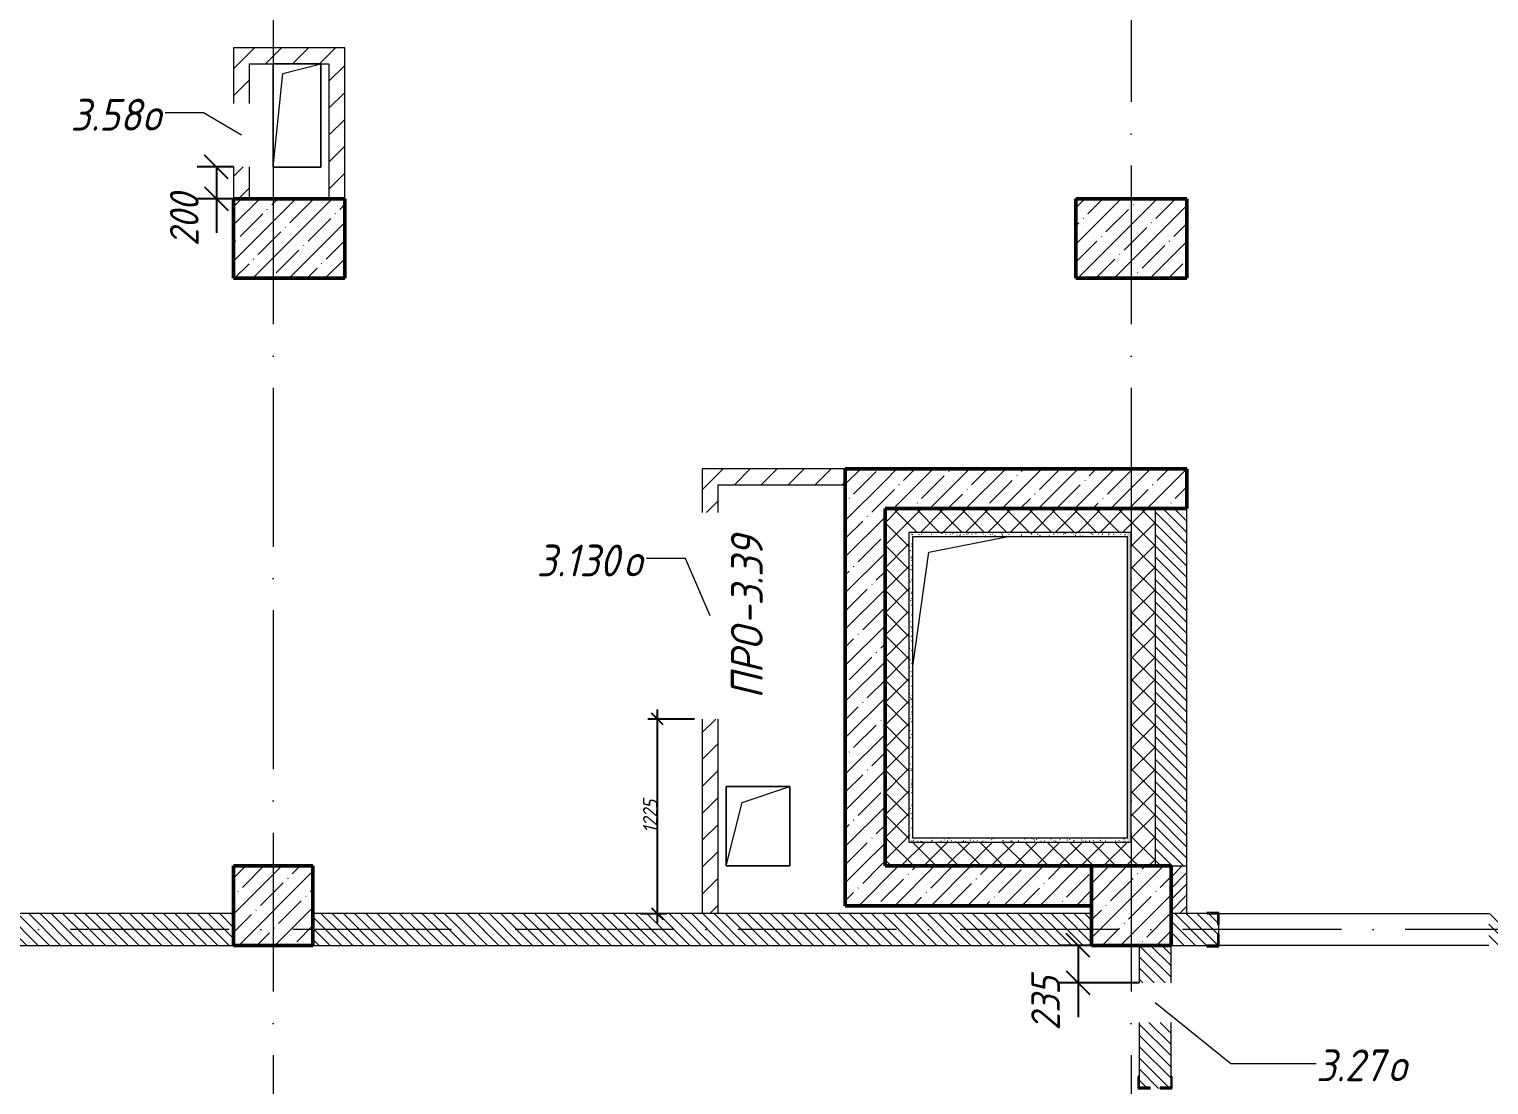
# Model space of a CAD drawing. Header units: millimetres. Extents: x -537608 to 253996, y -217170 to 186033.
# Drawn here: x -102471 to -93285, y 148844 to 155489 of the extents above; entities that cross this region are included whole.
import ezdxf

# ---------------------------------------------------------------- set-up
doc = ezdxf.new("R2010")
doc.units = ezdxf.units.MM
doc.linetypes.add('50_200_ШТРИХ_1Т_ш5_п1_п1_', pattern=[1400, 1000, -200, 0, -200])
for name, color, linetype, lineweight in [('A-____-____-DIMS', 7, 'Continuous', 9), ('A-FLOR-____-OTLN', 7, 'Continuous', 9), ('A-GENM-____-IDEN', 7, 'Continuous', 9), ('A-GENM-____-MCUT', 7, 'Continuous', 25), ('A-GENM-____-OTLN', 7, 'Continuous', 9), ('A-GENM-____-OTLN-1', 7, 'Continuous', 25), ('A-GLAZ-____-IDEN', 7, 'Continuous', 9), ('A-WALL-____-MCUT', 7, 'Continuous', 13), ('A-WALL-____-MCUT-1', 7, 'Continuous', 9), ('A-WALL-____-MCUT-2', 7, 'Continuous', 50), ('A-WALL-____-PATT-1', 7, 'Continuous', 9), ('A-WALL-FNSH-MCUT-1', 7, 'Continuous', 9), ('I-WALL-____-OTLN', 7, 'Continuous', 9), ('S-COLS-____-MCUT', 7, 'Continuous', 50), ('S-COLS-____-OTLN', 7, 'Continuous', 9), ('S-GRID-____-OTLN-1', 7, '50_200_ШТРИХ_1Т_ш5_п1_п1_', 9)]:
    doc.layers.add(name, color=color, linetype=linetype, lineweight=lineweight)
doc.layers.add('A-WALL-____-PATT-2', color=7, linetype='Continuous', lineweight=9, true_color=0x787878)
doc.styles.add('ISOCPEUR_I_10', font='isocpeui.ttf', dxfattribs={"width": 0.9, "height": 180})
doc.styles.add('ISOCPEUR_I_11', font='isocpeui.ttf', dxfattribs={"width": 0.9, "height": 200})
doc.styles.add('ISOCPEUR_I_7', font='isocpeui.ttf', dxfattribs={"width": 0.9, "height": 90})
doc.dimstyles.new('ISO-1_8_0_9К_СРЕДНИЙ_Кладочные_1', dxfattribs={"dimscale": 304.8, "dimtxt": 89.638306, "dimasz": 0.246063, "dimexe": 0.19685, "dimexo": 0, "dimgap": 0, "dimtad": 1, "dimdec": 3, "dimrnd": 0.001, "dimdsep": 46, "dimtxsty": 'ISOCPEUR_I_7', "dimblk1": 'OBLIQUE', "dimblk2": 'OBLIQUE', "dimsah": 1, "dimcen": 0.09, "dimdle": 0.19685, "dimazin": 0, "dimtfac": 1, "dimtdec": 4, "dimtix": 1, "dimtmove": 0, "dimatfit": 3, "dimfxl": 1, "dimtvp": 1, "dimtolj": 1, "dimtzin": 0, "dimarcsym": 2})
doc.dimstyles.new('ISO-1_8_0_9К_СРЕДНИЙ_Кладочные_3', dxfattribs={"dimscale": 304.8, "dimtxt": 179.276612, "dimasz": 0.492126, "dimexe": 0.393701, "dimexo": 0, "dimgap": 0, "dimtad": 1, "dimdec": 3, "dimrnd": 0.001, "dimdsep": 46, "dimtxsty": 'ISOCPEUR_I_10', "dimblk1": 'OBLIQUE', "dimblk2": 'OBLIQUE', "dimsah": 1, "dimcen": 0.09, "dimdle": 0.393701, "dimazin": 0, "dimtfac": 1, "dimtdec": 4, "dimtix": 1, "dimtmove": 0, "dimatfit": 3, "dimfxl": 1, "dimtvp": 1, "dimtolj": 1, "dimtzin": 0, "dimarcsym": 2})
pattern_1 = [(135, (-178684.97, 94540.114), (-35.35534, -35.35534), [])]
pattern_2 = [(45, (-178684.97, 94540.11), (-84.85281, 84.85281), [])]
pattern_3 = [(45, (-178684.97, 94540.11), (-114.04925, 114.04925), []), (45, (-178570.92, 94540.11), (-114.04925, 114.04925), [201.612, -40.322, 3.353, -36.97])]
pattern_4 = [(45, (-178684.97, 94540.11), (-70.71068, 70.71068), []), (135, (-178684.97, 94540.11), (-70.71068, -70.71068), [])]
pattern_5 = [(0, (-178684.97, 94540.114), (81.28, 20.32), [3.353, -57.607, 3.353, -57.607, -325.12]), (0, (-178684.97, 94540.114), (81.28, 20.32), [-121.92, 3.353, -118.567, 3.353, -57.607, -142.24]), (0, (-178684.97, 94540.114), (81.28, 20.32), [-304.8, 3.353, -37.287, 3.353, -98.247]), (120, (-178654.49, 94550.274), (-58.2376362, 60.230545), [3.353, -57.607, 3.353, -57.607, -325.12]), (120, (-178654.49, 94550.274), (-58.2376362, 60.230545), [-121.92, 3.353, -118.567, 3.353, -57.607, -142.24]), (120, (-178654.49, 94550.274), (-58.2376362, 60.230545), [-304.8, 3.353, -37.287, 3.353, -98.247]), (240, (-178644.33, 94590.914), (-23.0423638, -80.550545), [3.353, -57.607, 3.353, -57.607, -325.12]), (240, (-178644.33, 94590.914), (-23.0423638, -80.550545), [-121.92, 3.353, -118.567, 3.353, -57.607, -142.24]), (240, (-178644.33, 94590.914), (-23.0423638, -80.550545), [-304.8, 3.353, -37.287, 3.353, -98.247])]

# ---------------------------------------------------------------- blocks, each defined once
blk = doc.blocks.new('BSC_Колонна _Прямоугольная - 500х500-V38-АР1_План отверстий 3 этажа в осях 1-64_Ю-ЯЯ')
at = {"layer": 'S-COLS-____-OTLN'}
h = blk.add_hatch(dxfattribs=at)
h.set_pattern_fill('FP_46', color=256, style=0, pattern_type=2)
h.set_pattern_definition([(45, (-83150, -55431.04), (-114.04925, 114.04925), []), (45, (-83035.95, -55431.04), (-114.04925, 114.04925), [201.613, -40.323, 3.353, -36.97])])
h.paths.add_polyline_path([(-250, -250), (250, -250), (250, 250), (-250, 250)], flags=0)
at = {"layer": 'S-COLS-____-MCUT'}
for p, q in [((250, 250), (-250, 250)), ((-250, 250), (-250, -250)), ((250, -250), (250, 250)), ((-250, -250), (250, -250))]:
    blk.add_line(p, q, dxfattribs=at)
blk = doc.blocks.new('BSC_Колонна _Прямоугольная - 500х500-V42-АР1_План отверстий 3 этажа в осях 1-64_Ю-ЯЯ')
at = {"layer": 'S-COLS-____-OTLN'}
h = blk.add_hatch(dxfattribs=at)
h.set_pattern_fill('FP_50', color=256, style=0, pattern_type=2)
h.set_pattern_definition([(45, (-77750, -55431.04), (-114.04925, 114.04925), []), (45, (-77635.95, -55431.04), (-114.04925, 114.04925), [201.613, -40.323, 3.353, -36.97])])
h.paths.add_polyline_path([(-250, -250), (250, -250), (250, 250), (-250, 250)], flags=0)
at = {"layer": 'S-COLS-____-MCUT'}
for p, q in [((250, 250), (-250, 250)), ((-250, 250), (-250, -250)), ((250, -250), (250, 250)), ((-250, -250), (250, -250))]:
    blk.add_line(p, q, dxfattribs=at)
blk = doc.blocks.new('BSC_Колонна _Прямоугольная - 500х700-V125-АР1_План отверстий 3 этажа в осях 1-64_Ю-ЯЯ')
at = {"layer": 'S-COLS-____-OTLN'}
h = blk.add_hatch(dxfattribs=at)
h.set_pattern_fill('FP_130', color=256, style=0, pattern_type=2)
h.set_pattern_definition([(315, (-59631.04, 77850), (114.04925, 114.04925), []), (315, (-59631.04, 77735.95), (114.04925, 114.04925), [201.613, -40.323, 3.353, -36.97])])
h.paths.add_polyline_path([(-250, 350), (-250, -350), (250, -350), (250, 350)], flags=0)
at = {"layer": 'S-COLS-____-MCUT'}
for p, q in [((250, 350), (-250, 350)), ((-250, 350), (-250, -350)), ((250, -350), (250, 350)), ((-250, -350), (250, -350))]:
    blk.add_line(p, q, dxfattribs=at)
blk = doc.blocks.new('BSC_Колонна _Прямоугольная - 500х700-V126-АР1_План отверстий 3 этажа в осях 1-64_Ю-ЯЯ')
at = {"layer": 'S-COLS-____-OTLN'}
h = blk.add_hatch(dxfattribs=at)
h.set_pattern_fill('FP_131', color=256, style=0, pattern_type=2)
h.set_pattern_definition([(315, (-59631.04, 83150), (114.04925, 114.04925), []), (315, (-59631.04, 83035.95), (114.04925, 114.04925), [201.613, -40.323, 3.353, -36.97])])
h.paths.add_polyline_path([(-250, 350), (-250, -350), (250, -350), (250, 350)], flags=0)
at = {"layer": 'S-COLS-____-MCUT'}
for p, q in [((250, 350), (-250, 350)), ((-250, 350), (-250, -350)), ((250, -350), (250, 350)), ((-250, -350), (250, -350))]:
    blk.add_line(p, q, dxfattribs=at)
blk = doc.blocks.new('154_Стойка_СКБ_Уголок - СМ-2180_200-28268025-АР1_План отверстий 3 этажа в осях 1-64_Ю-ЯЯ')
at = {"layer": 'A-GENM-____-MCUT'}
for p, q in [((125, 156), (125, 81)), ((200, 156), (125, 156)), ((131, 81), (131, 150)), ((131, 150), (200, 150)), ((200, 150), (200, 156)), ((125, 81), (131, 81)), ((131, 19), (125, 19)), ((125, 19), (125, -56)), ((131, -50), (131, 19)), ((125, -56), (200, -56)), ((200, -50), (131, -50)), ((200, -56), (200, -50))]:
    blk.add_line(p, q, dxfattribs=at)
blk = doc.blocks.new('Фахверк_СКБ_Уголок - 200_3550-28267367-АР1_План отверстий 3 этажа в осях 1-64_Ю-ЯЯ')
at = {"layer": 'A-GENM-____-MCUT'}
for p, q in [((200, 156), (125, 156)), ((125, 156), (125, 81)), ((131, 81), (131, 150)), ((131, 150), (200, 150)), ((200, 150), (200, 156)), ((125, 81), (131, 81)), ((131, 19), (125, 19)), ((125, 19), (125, -56)), ((131, -50), (131, 19)), ((125, -56), (200, -56)), ((200, -50), (131, -50)), ((200, -56), (200, -50))]:
    blk.add_line(p, q, dxfattribs=at)
blk = doc.blocks.new('AR_Отверстие прямоугольное _в плите_ - AR_Отверстие прямоугольное _в плите_-30552792-АР1_План отверстий 3 этажа в осях 1-64_Ю-ЯЯ')
at = {"layer": 'A-GENM-____-OTLN'}
for p, q in [((150, 325), (-150, 325)), ((-150, 325), (-150, -325)), ((-90, 265), (150, 325)), ((150, -325), (150, 325)), ((-150, -325), (-90, 265)), ((-150, -325), (150, -325))]:
    blk.add_line(p, q, dxfattribs=at)
blk = doc.blocks.new('AR_Отверстие прямоугольное _в плите_ - AR_Отверстие прямоугольное _в плите_-30459445-АР1_План отверстий 3 этажа в осях 1-64_Ю-ЯЯ')
at = {"layer": 'A-GENM-____-OTLN'}
for p, q in [((200, 250), (-200, 250)), ((-200, 250), (-200, -250)), ((-100, 150), (200, 250)), ((200, -250), (200, 250)), ((-200, -250), (-100, 150)), ((-200, -250), (200, -250))]:
    blk.add_line(p, q, dxfattribs=at)
blk = doc.blocks.new('AR_Отверстие прямоугольное _в плите_ - AR_Отверстие прямоугольное _в плите_-30552518-АР1_План отверстий 3 этажа в осях 1-64_Ю-ЯЯ')
at = {"layer": 'A-GENM-____-OTLN'}
for p, q in [((-550, 850), (-50, 950)), ((-650, 131.8), (-550, 850))]:
    blk.add_line(p, q, dxfattribs=at)
blk = doc.blocks.new('_Oblique')
at = {"color": 0, "linetype": 'ByBlock', "lineweight": -2}
blk.add_line((-0.5, -0.5), (0.5, 0.5), dxfattribs=at)
blk = doc.blocks.new('*D1063')
at = {"layer": 'A-____-____-DIMS', "color": 0, "lineweight": -2, "transparency": 16777216}
for p, q in [((-101185, 154621.2), (-101413.2, 154621.2)), ((-101293.2, 154621.2), (-101293.2, 154301.2)), ((-101185, 154421.2), (-101413.2, 154421.2)), ((-101293.2, 154421.2), (-101293.2, 154207.3))]:
    blk.add_line(p, q, dxfattribs=at)
at = {"layer": 'Defpoints', "color": 0, "transparency": 16777216}
for p in [(-101293.2, 154621.2), (-101185, 154621.2), (-101185, 154421.2)]:
    blk.add_point(p, dxfattribs=at)
at = {"layer": 'A-____-____-DIMS', "color": 0, "lineweight": -2, "transparency": 16777216, "xscale": 150, "yscale": 150, "zscale": 150}
for p, rotation in [((-101293.2, 154621.2), 90), ((-101293.2, 154421.2), 270)]:
    blk.add_blockref('_Oblique', p, dxfattribs=dict(at, rotation=rotation))
at = {"layer": 'A-____-____-DIMS', "color": 0, "transparency": 16777216, "insert": (-101585.2, 154122.5), "char_height": 180, "width": 409.578, "attachment_point": 1, "rotation": 90, "line_spacing_factor": 1.149209, "style": 'ISOCPEUR_I_10'}
blk.add_mtext('\\A1;200', dxfattribs=at)
blk = doc.blocks.new('*D1029')
at = {"layer": 'A-____-____-DIMS', "color": 0, "lineweight": -2, "transparency": 16777216}
for p, q in [((-95785, 149721.2), (-95990.1, 149721.2)), ((-95870.1, 149721.2), (-95870.1, 149366.2)), ((-95485, 149486.2), (-95990.1, 149486.2)), ((-95870.1, 149486.2), (-95870.1, 149270))]:
    blk.add_line(p, q, dxfattribs=at)
at = {"layer": 'Defpoints', "color": 0, "transparency": 16777216}
for p in [(-95870.1, 149721.2), (-95785, 149721.2), (-95485, 149486.2)]:
    blk.add_point(p, dxfattribs=at)
at = {"layer": 'A-____-____-DIMS', "color": 0, "lineweight": -2, "transparency": 16777216, "xscale": 150, "yscale": 150, "zscale": 150}
for p, rotation in [((-95870.1, 149721.2), 90), ((-95870.1, 149486.2), 270)]:
    blk.add_blockref('_Oblique', p, dxfattribs=dict(at, rotation=rotation))
at = {"layer": 'A-____-____-DIMS', "color": 0, "transparency": 16777216, "insert": (-96164.5, 149185.3), "char_height": 180, "width": 409.578, "attachment_point": 1, "rotation": 90, "line_spacing_factor": 1.149209, "style": 'ISOCPEUR_I_10'}
blk.add_mtext('\\A1;235', dxfattribs=at)
blk = doc.blocks.new('*D1087')
at = {"layer": 'A-____-____-DIMS', "color": 0, "lineweight": -2, "transparency": 16777216}
for p, q in [((-98517.7, 149861.2), (-98517.7, 151206.2)), ((-98285, 151146.2), (-98577.7, 151146.2)), ((-98623.8, 149921.2), (-98457.7, 149921.2))]:
    blk.add_line(p, q, dxfattribs=at)
at = {"layer": 'Defpoints', "color": 0, "transparency": 16777216}
for p in [(-98517.7, 151146.2), (-98285, 151146.2), (-98623.8, 149921.2)]:
    blk.add_point(p, dxfattribs=at)
at = {"layer": 'A-____-____-DIMS', "color": 0, "lineweight": -2, "transparency": 16777216, "xscale": 75, "yscale": 75, "zscale": 75}
for p, rotation in [((-98517.7, 151146.2), 90), ((-98517.7, 149921.2), 270)]:
    blk.add_blockref('_Oblique', p, dxfattribs=dict(at, rotation=rotation))
at = {"layer": 'A-____-____-DIMS', "color": 0, "transparency": 16777216, "insert": (-98562.7, 150533.7), "char_height": 90, "width": 504.733, "attachment_point": 5, "rotation": 90, "style": 'ISOCPEUR_I_7'}
blk.add_mtext('\\A1;1225', dxfattribs=at)

msp = doc.modelspace()

# ---------------------------------------------------------------- hatches: boundary and pattern name
at = {"layer": 'A-WALL-____-PATT-1'}
h = msp.add_hatch(dxfattribs=at)
h.set_pattern_fill('FP_7', color=256, style=0, pattern_type=2)
h.set_pattern_definition(pattern_2)
h.paths.add_polyline_path([(-101084.9702, 154421.1558), (-101084.9702, 154621.1558), (-101184.9702, 154621.1558), (-101184.9702, 154421.1558)], flags=0)
h.paths.add_polyline_path([(-101184.9702, 155021.1558), (-101084.9702, 155021.1558), (-101084.9702, 155371.1558), (-101184.9702, 155371.1558)], flags=0)
h = msp.add_hatch(dxfattribs=at)
h.set_pattern_fill('FP_7', color=256, style=0, pattern_type=2)
h.set_pattern_definition(pattern_2)
h.paths.add_polyline_path([(-101084.9702, 155271.1558), (-100584.9702, 155271.1558), (-100584.9702, 155371.1558), (-101084.9702, 155371.1558)], flags=0)
h = msp.add_hatch(dxfattribs=at)
h.set_pattern_fill('FP_7', color=256, style=0, pattern_type=2)
h.set_pattern_definition(pattern_2)
h.paths.add_polyline_path([(-100584.9702, 154421.1558), (-100484.9702, 154421.1558), (-100484.9702, 155371.1558), (-100584.9702, 155371.1558), (-100584.9702, 154992.5368)], flags=0)
h = msp.add_hatch(dxfattribs=at)
h.set_pattern_fill('FP_7', color=256, style=0, pattern_type=2)
h.set_pattern_definition(pattern_2)
h.paths.add_polyline_path([(-98234.9702, 149921.1558), (-98134.9702, 149921.1558), (-98134.9702, 151146.1558), (-98234.9702, 151146.1558)], flags=0)
h.paths.add_polyline_path([(-98141.4517, 152446.1558), (-98134.9702, 152446.1558), (-98134.9702, 152721.1558), (-98234.9702, 152721.1558), (-98234.9702, 152446.1558)], flags=0)
h = msp.add_hatch(dxfattribs=at)
h.set_pattern_fill('FP_7', color=256, style=0, pattern_type=2)
h.set_pattern_definition(pattern_2)
h.paths.add_polyline_path([(-97334.9702, 152621.1558), (-97334.9702, 152721.1558), (-98134.9702, 152721.1558), (-98134.9702, 152621.1558), (-97395.6389, 152621.1558)], flags=0)
h = msp.add_hatch(dxfattribs=at)
h.set_pattern_fill('FP_12', color=256, style=0, pattern_type=2)
h.set_pattern_definition(pattern_3)
h.paths.add_polyline_path([(-97334.9702, 150221.1558), (-97084.9702, 150221.1558), (-97084.9702, 152721.1558), (-97334.9702, 152721.1558), (-97334.9702, 151763.5666)], flags=0)
h = msp.add_hatch(dxfattribs=at)
h.set_pattern_fill('FP_12', color=256, style=0, pattern_type=2)
h.set_pattern_definition(pattern_3)
h.paths.add_polyline_path([(-95184.9702, 152471.1558), (-95184.9702, 152721.1558), (-97084.9702, 152721.1558), (-97084.9702, 152471.1558)], flags=0)
h = msp.add_hatch(dxfattribs=at)
h.set_pattern_fill('FP_4', color=256, style=0, pattern_type=2)
h.set_pattern_definition(pattern_4)
h.paths.add_polyline_path([(-96934.9702, 150371.1558), (-96934.9702, 152471.1558), (-97084.9702, 152471.1558), (-97084.9702, 150371.1558)], flags=0)
h = msp.add_hatch(dxfattribs=at)
h.set_pattern_fill('FP_4', color=256, style=0, pattern_type=2)
h.set_pattern_definition(pattern_4)
h.paths.add_polyline_path([(-96934.9702, 152321.1558), (-95534.9702, 152321.1558), (-95534.9702, 152471.1558), (-96934.9702, 152471.1558)], flags=0)
h = msp.add_hatch(dxfattribs=at)
h.set_pattern_fill('FP_4', color=256, style=0, pattern_type=2)
h.set_pattern_definition(pattern_4)
h.paths.add_polyline_path([(-95534.9702, 150221.1558), (-95384.9702, 150221.1558), (-95384.9702, 152471.1558), (-95534.9702, 152471.1558), (-95534.9702, 150371.1558)], flags=0)
h = msp.add_hatch(dxfattribs=at)
h.set_pattern_fill('FP_9', color=256, style=0, pattern_type=2)
h.set_pattern_definition(pattern_1)
h.paths.add_polyline_path([(-95184.9702, 150221.1558), (-95184.9702, 152471.1558), (-95384.9702, 152471.1558), (-95384.9702, 150221.1558), (-95284.9702, 150221.1558)], flags=0)
h = msp.add_hatch(dxfattribs=at)
h.set_pattern_fill('FP_4', color=256, style=0, pattern_type=2)
h.set_pattern_definition(pattern_4)
h.paths.add_polyline_path([(-95628.1746, 150221.1558), (-95534.9702, 150221.1558), (-95534.9702, 150371.1558), (-97084.9702, 150371.1558), (-97084.9702, 150221.1558), (-95784.9702, 150221.1558)], flags=0)
h = msp.add_hatch(dxfattribs=at)
h.set_pattern_fill('FP_12', color=256, style=0, pattern_type=2)
h.set_pattern_definition(pattern_3)
h.paths.add_polyline_path([(-95784.9702, 149971.1558), (-95784.9702, 150221.1558), (-97334.9702, 150221.1558), (-97334.9702, 149971.1558)], flags=0)
h = msp.add_hatch(dxfattribs=at)
h.set_pattern_fill('FP_8', color=256, style=0, pattern_type=2)
h.set_pattern_definition([(45, (-178684.97, 94540.114), (-35.35534, 35.35534), [])])
h.paths.add_polyline_path([(-95184.9702, 149921.1558), (-95184.9702, 150221.1558), (-95284.9702, 150221.1558), (-95284.9702, 149921.1558)], flags=0)
h = msp.add_hatch(dxfattribs=at)
h.set_pattern_fill('FP_9', color=256, style=0, pattern_type=2)
h.set_pattern_definition(pattern_1)
h.paths.add_polyline_path([(-101184.9702, 149721.1558), (-101184.9702, 149921.1558), (-103684.9702, 149921.1558), (-103684.9702, 149721.1558), (-102698.0318, 149721.1558)], flags=0)
h = msp.add_hatch(dxfattribs=at)
h.set_pattern_fill('FP_9', color=256, style=0, pattern_type=2)
h.set_pattern_definition(pattern_1)
h.paths.add_polyline_path([(-95784.9702, 149721.1558), (-95784.9702, 149921.1558), (-100684.9702, 149921.1558), (-100684.9702, 149721.1558), (-97395.6389, 149721.1558)], flags=0)
h = msp.add_hatch(dxfattribs=at)
h.set_pattern_fill('FP_9', color=256, style=0, pattern_type=2)
h.set_pattern_definition(pattern_1)
h.paths.add_polyline_path([(-92834.9702, 149721.1558), (-92834.9702, 149921.1558), (-93284.9702, 149921.1558), (-93284.9702, 149721.1558)], flags=0)
h.paths.add_polyline_path([(-95059.9702, 149721.1558), (-94990.9702, 149721.1558), (-94990.9702, 149790.1558), (-94984.9702, 149790.1558), (-94984.9702, 149852.1558), (-94990.9702, 149852.1558), (-94990.9702, 149921.1558), (-95284.9702, 149921.1558), (-95284.9702, 149721.1558)], flags=0)
h = msp.add_hatch(dxfattribs=at)
h.set_pattern_fill('FP_9', color=256, style=0, pattern_type=2)
h.set_pattern_definition(pattern_1)
h.paths.add_polyline_path([(-95284.9702, 146721.1558), (-95284.9702, 147665.1558), (-95353.9702, 147665.1558), (-95353.9702, 147671.1558), (-95415.9702, 147671.1558), (-95415.9702, 147665.1558), (-95484.9702, 147665.1558), (-95484.9702, 146721.1558)], flags=0)
h.paths.add_polyline_path([(-95353.9702, 148821.1558), (-95353.9702, 148827.1558), (-95284.9702, 148827.1558), (-95284.9702, 149236.1558), (-95484.9702, 149236.1558), (-95484.9702, 148827.1558), (-95415.9702, 148827.1558), (-95415.9702, 148821.1558)], flags=0)
h.paths.add_polyline_path([(-95484.9702, 149486.1558), (-95284.9702, 149486.1558), (-95284.9702, 149721.1558), (-95484.9702, 149721.1558)], flags=0)
at = {"layer": 'A-WALL-____-PATT-2'}
h = msp.add_hatch(dxfattribs=at)
h.set_pattern_fill('FP_155', color=256, style=0, pattern_type=2)
h.set_pattern_definition(pattern_5)
h.paths.add_polyline_path([(-96934.9702, 150396.1558), (-96909.9702, 150396.1558), (-96909.9702, 152321.1558), (-96934.9702, 152321.1558), (-96934.9702, 151763.5666)], flags=0)
h = msp.add_hatch(dxfattribs=at)
h.set_pattern_fill('FP_155', color=256, style=0, pattern_type=2)
h.set_pattern_definition(pattern_5)
h.paths.add_polyline_path([(-95559.9702, 152296.1558), (-95559.9702, 152321.1558), (-96909.9702, 152321.1558), (-96909.9702, 152296.1558)], flags=0)
h = msp.add_hatch(dxfattribs=at)
h.set_pattern_fill('FP_155', color=256, style=0, pattern_type=2)
h.set_pattern_definition(pattern_5)
h.paths.add_polyline_path([(-95559.9702, 150371.1558), (-95534.9702, 150371.1558), (-95534.9702, 152321.1558), (-95559.9702, 152321.1558), (-95559.9702, 150396.1558)], flags=0)
h = msp.add_hatch(dxfattribs=at)
h.set_pattern_fill('FP_155', color=256, style=0, pattern_type=2)
h.set_pattern_definition(pattern_5)
h.paths.add_polyline_path([(-95559.9702, 150371.1558), (-95559.9702, 150396.1558), (-96934.9702, 150396.1558), (-96934.9702, 150371.1558), (-95628.1746, 150371.1558)], flags=0)

# ---------------------------------------------------------------- linework, layer by layer
at = {"layer": 'A-FLOR-____-OTLN'}
for p, q in [((-100934.9702, 155269.8141), (-100634.9702, 155269.8141)), ((-100934.9702, 154619.8141), (-100934.9702, 155269.8141)), ((-100634.9702, 155269.8141), (-100634.9702, 154619.8141)), ((-100634.9702, 154619.8141), (-100934.9702, 154619.8141)), ((-98084.9702, 150721.1558), (-97684.9702, 150721.1558)), ((-98084.9702, 150221.1558), (-98084.9702, 150721.1558)), ((-97684.9702, 150721.1558), (-97684.9702, 150221.1558)), ((-97684.9702, 150221.1558), (-98084.9702, 150221.1558))]:
    msp.add_line(p, q, dxfattribs=at)
at = {"layer": 'A-GLAZ-____-IDEN'}
for p, q in [((-101374.6808, 154962.4192), (-101615.3209, 154962.4192)), ((-101134.9702, 154821.1558), (-101374.6808, 154962.4192)), ((-98340.6987, 152156.5356), (-98586.4823, 152156.5356)), ((-98184.9702, 151796.1558), (-98340.6987, 152156.5356)), ((-95384.9702, 149361.1558), (-94907.8846, 148978.4607)), ((-94907.8846, 148978.4607), (-94371.399, 148978.4607))]:
    msp.add_line(p, q, dxfattribs=at)
at = {"layer": 'A-WALL-____-MCUT'}
for p, q in [((-95384.9702, 152471.1558), (-95384.9702, 150221.1558)), ((-95184.9702, 150221.1558), (-95184.9702, 152471.1558)), ((-95284.9702, 150221.1558), (-95184.9702, 150221.1558)), ((-101184.9702, 149921.1558), (-103684.9702, 149921.1558)), ((-95784.9702, 149921.1558), (-100684.9702, 149921.1558)), ((-95059.9702, 149921.1558), (-95284.9702, 149921.1558)), ((-94984.9702, 149790.1558), (-94984.9702, 149852.1558)), ((-103684.9702, 149721.1558), (-101184.9702, 149721.1558)), ((-100684.9702, 149721.1558), (-95784.9702, 149721.1558)), ((-95484.9702, 149721.1558), (-95484.9702, 149486.1558)), ((-95284.9702, 149486.1558), (-95284.9702, 149721.1558)), ((-95284.9702, 149721.1558), (-95059.9702, 149721.1558)), ((-95484.9702, 149236.1558), (-95484.9702, 148896.1558)), ((-95284.9702, 148896.1558), (-95284.9702, 149236.1558))]:
    msp.add_line(p, q, dxfattribs=at)
at = {"layer": 'A-WALL-____-MCUT-1'}
for p, q in [((-96934.9702, 152321.1558), (-96934.9702, 150371.1558)), ((-95534.9702, 152321.1558), (-96934.9702, 152321.1558)), ((-95534.9702, 150371.1558), (-95534.9702, 152321.1558)), ((-96934.9702, 150371.1558), (-95534.9702, 150371.1558))]:
    msp.add_line(p, q, dxfattribs=at)
at = {"layer": 'A-WALL-____-MCUT-2'}
for p, q in [((-97334.9702, 152721.1558), (-97334.9702, 149971.1558)), ((-95184.9702, 152721.1558), (-97334.9702, 152721.1558)), ((-95184.9702, 152471.1558), (-95184.9702, 152721.1558)), ((-97084.9702, 150221.1558), (-97084.9702, 152471.1558)), ((-97084.9702, 152471.1558), (-95184.9702, 152471.1558)), ((-95784.9702, 150221.1558), (-97084.9702, 150221.1558)), ((-97334.9702, 149971.1558), (-95784.9702, 149971.1558))]:
    msp.add_line(p, q, dxfattribs=at)
at = {"layer": 'A-WALL-FNSH-MCUT-1'}
for p, q in [((-101184.9702, 155371.1558), (-101184.9702, 155021.1558)), ((-100484.9702, 155371.1558), (-101184.9702, 155371.1558)), ((-100484.9702, 154421.1558), (-100484.9702, 155371.1558)), ((-101084.9702, 155021.1558), (-101084.9702, 155271.1558)), ((-101084.9702, 155271.1558), (-100584.9702, 155271.1558)), ((-100584.9702, 155271.1558), (-100584.9702, 154421.1558)), ((-101184.9702, 154621.1558), (-101184.9702, 154421.1558)), ((-101084.9702, 154421.1558), (-101084.9702, 154621.1558)), ((-98234.9702, 152721.1558), (-98234.9702, 152446.1558)), ((-97334.9702, 152721.1558), (-98234.9702, 152721.1558)), ((-98134.9702, 152446.1558), (-98134.9702, 152621.1558)), ((-98134.9702, 152621.1558), (-97334.9702, 152621.1558)), ((-96909.9702, 150396.1558), (-96909.9702, 152296.1558)), ((-96909.9702, 152296.1558), (-95559.9702, 152296.1558)), ((-95559.9702, 152296.1558), (-95559.9702, 150396.1558)), ((-98234.9702, 151146.1558), (-98234.9702, 149921.1558)), ((-98134.9702, 149921.1558), (-98134.9702, 151146.1558)), ((-95559.9702, 150396.1558), (-96909.9702, 150396.1558)), ((-95184.9702, 149921.1558), (-95184.9702, 150221.1558))]:
    msp.add_line(p, q, dxfattribs=at)
at = {"layer": 'I-WALL-____-OTLN'}
for p, q in [((-94984.9702, 149921.1558), (-93284.9717, 149921.1558)), ((-93284.9717, 149721.1558), (-94984.9702, 149721.1558))]:
    msp.add_line(p, q, dxfattribs=at)
at = {"layer": 'S-GRID-____-OTLN-1'}
for p, q in [((-100934.9702, 185432.9652), (-100934.9702, 134521.1558)), ((-95534.9702, 185432.9652), (-95534.9702, 134521.1558)), ((-74610.5636, 149821.1558), (-183353.7404, 149821.1558))]:
    msp.add_line(p, q, dxfattribs=at)

# ---------------------------------------------------------------- block references
at = {"layer": 'A-GENM-____-OTLN'}
for name, p in [('AR_Отверстие прямоугольное _в плите_ - AR_Отверстие прямоугольное _в плите_-30552792-АР1_План отверстий 3 этажа в осях 1-64_Ю-ЯЯ', (-100784.9702, 154944.8141)), ('AR_Отверстие прямоугольное _в плите_ - AR_Отверстие прямоугольное _в плите_-30552518-АР1_План отверстий 3 этажа в осях 1-64_Ю-ЯЯ', (-96259.9702, 151346.1558)), ('AR_Отверстие прямоугольное _в плите_ - AR_Отверстие прямоугольное _в плите_-30459445-АР1_План отверстий 3 этажа в осях 1-64_Ю-ЯЯ', (-97884.9702, 150471.1558))]:
    msp.add_blockref(name, p, dxfattribs=at)
at = {"layer": 'A-GENM-____-OTLN-1'}
for name, p, rotation in [('Фахверк_СКБ_Уголок - 200_3550-28267367-АР1_План отверстий 3 этажа в осях 1-64_Ю-ЯЯ', (-94859.9702, 149871.1558), 180), ('154_Стойка_СКБ_Уголок - СМ-2180_200-28268025-АР1_План отверстий 3 этажа в осях 1-64_Ю-ЯЯ', (-95334.9702, 148696.1558), 89.99999999999993)]:
    msp.add_blockref(name, p, dxfattribs=dict(at, rotation=rotation))
at = {"layer": 'S-COLS-____-OTLN', "rotation": 89.9999999999999}
for name, p in [('BSC_Колонна _Прямоугольная - 500х700-V125-АР1_План отверстий 3 этажа в осях 1-64_Ю-ЯЯ', (-100834.9702, 154171.1558)), ('BSC_Колонна _Прямоугольная - 500х700-V126-АР1_План отверстий 3 этажа в осях 1-64_Ю-ЯЯ', (-95534.9702, 154171.1558))]:
    msp.add_blockref(name, p, dxfattribs=at)
at = {"layer": 'S-COLS-____-OTLN'}
for name, p in [('BSC_Колонна _Прямоугольная - 500х500-V42-АР1_План отверстий 3 этажа в осях 1-64_Ю-ЯЯ', (-100934.9702, 149971.1558)), ('BSC_Колонна _Прямоугольная - 500х500-V38-АР1_План отверстий 3 этажа в осях 1-64_Ю-ЯЯ', (-95534.9702, 149971.1558))]:
    msp.add_blockref(name, p, dxfattribs=at)

# ---------------------------------------------------------------- texts
at = {"layer": 'A-GENM-____-IDEN', "char_height": 200, "attachment_point": 1, "rotation": 90, "style": 'ISOCPEUR_I_11'}
for s, insert, width in [('-3.39', (-98054.4588, 151738.501), 707.088375), ('ПРО', (-98054.4588, 151274.1573), 562.784625)]:
    msp.add_mtext(s, dxfattribs=dict(at, insert=insert, width=width))
at = {"layer": 'A-GLAZ-____-IDEN', "char_height": 200, "attachment_point": 1, "style": 'ISOCPEUR_I_11'}
for s, insert, width in [('3.58', (-102210.7755, 155050.0338), 548.35425), ('\\fISOCPEUR|b0|i1|c204|p34|;\\W.9;о', (-101758.338, 155050.0338), 158.734125), ('3.130', (-99277.3379, 152244.1502), 663.79725), ('\\fISOCPEUR|b0|i1|c204|p34|;\\W.9;о', (-98729.6504, 152244.1502), 158.734125), ('3.27', (-94371.399, 149066.0752), 548.35425), ('\\fISOCPEUR|b0|i1|c204|p34|;\\W.9;о', (-93918.9615, 149066.0752), 158.734125)]:
    msp.add_mtext(s, dxfattribs=dict(at, insert=insert, width=width))

# ---------------------------------------------------------------- dimensions: what is measured, and where the dimension line sits
at = {"layer": 'A-____-____-DIMS'}
for base, p1, p2, override, picture, middle in [((-101293.1543, 154621.1558), (-101184.9702, 154421.1558), (-101184.9702, 154621.1558), {"dimpost": '<>', "dimfxl": 200}, '*D1063', (-101465.218, 154207.2872)), ((-95870.0761, 149721.1558), (-95484.9702, 149486.1558), (-95784.9702, 149721.1558), {"dimpost": '<>', "dimfxl": 381.08398}, '*D1029', (-96044.4716, 149270.0475))]:
    dim = msp.add_linear_dim(base=base, p1=p1, p2=p2, angle=90, dimstyle='ISO-1_8_0_9К_СРЕДНИЙ_Кладочные_3', override=override, dxfattribs=at)
    dim.commit()
    dim.dimension.update_dxf_attribs({"geometry": picture, "text_midpoint": middle, "dimtype": 160, "text_rotation": 90})
dim = msp.add_linear_dim(base=(-98517.6883, 151146.1558), p1=(-98623.7543, 149921.1558), p2=(-98284.9702, 151146.1558), angle=90, dimstyle='ISO-1_8_0_9К_СРЕДНИЙ_Кладочные_1', override={"dimpost": '<>', "dimfxl": 1270.983746}, dxfattribs=at)
dim.commit()
dim.dimension.update_dxf_attribs({"geometry": '*D1087', "text_midpoint": (-98562.6883, 150533.6558)})

doc.saveas('drawing.dxf')
